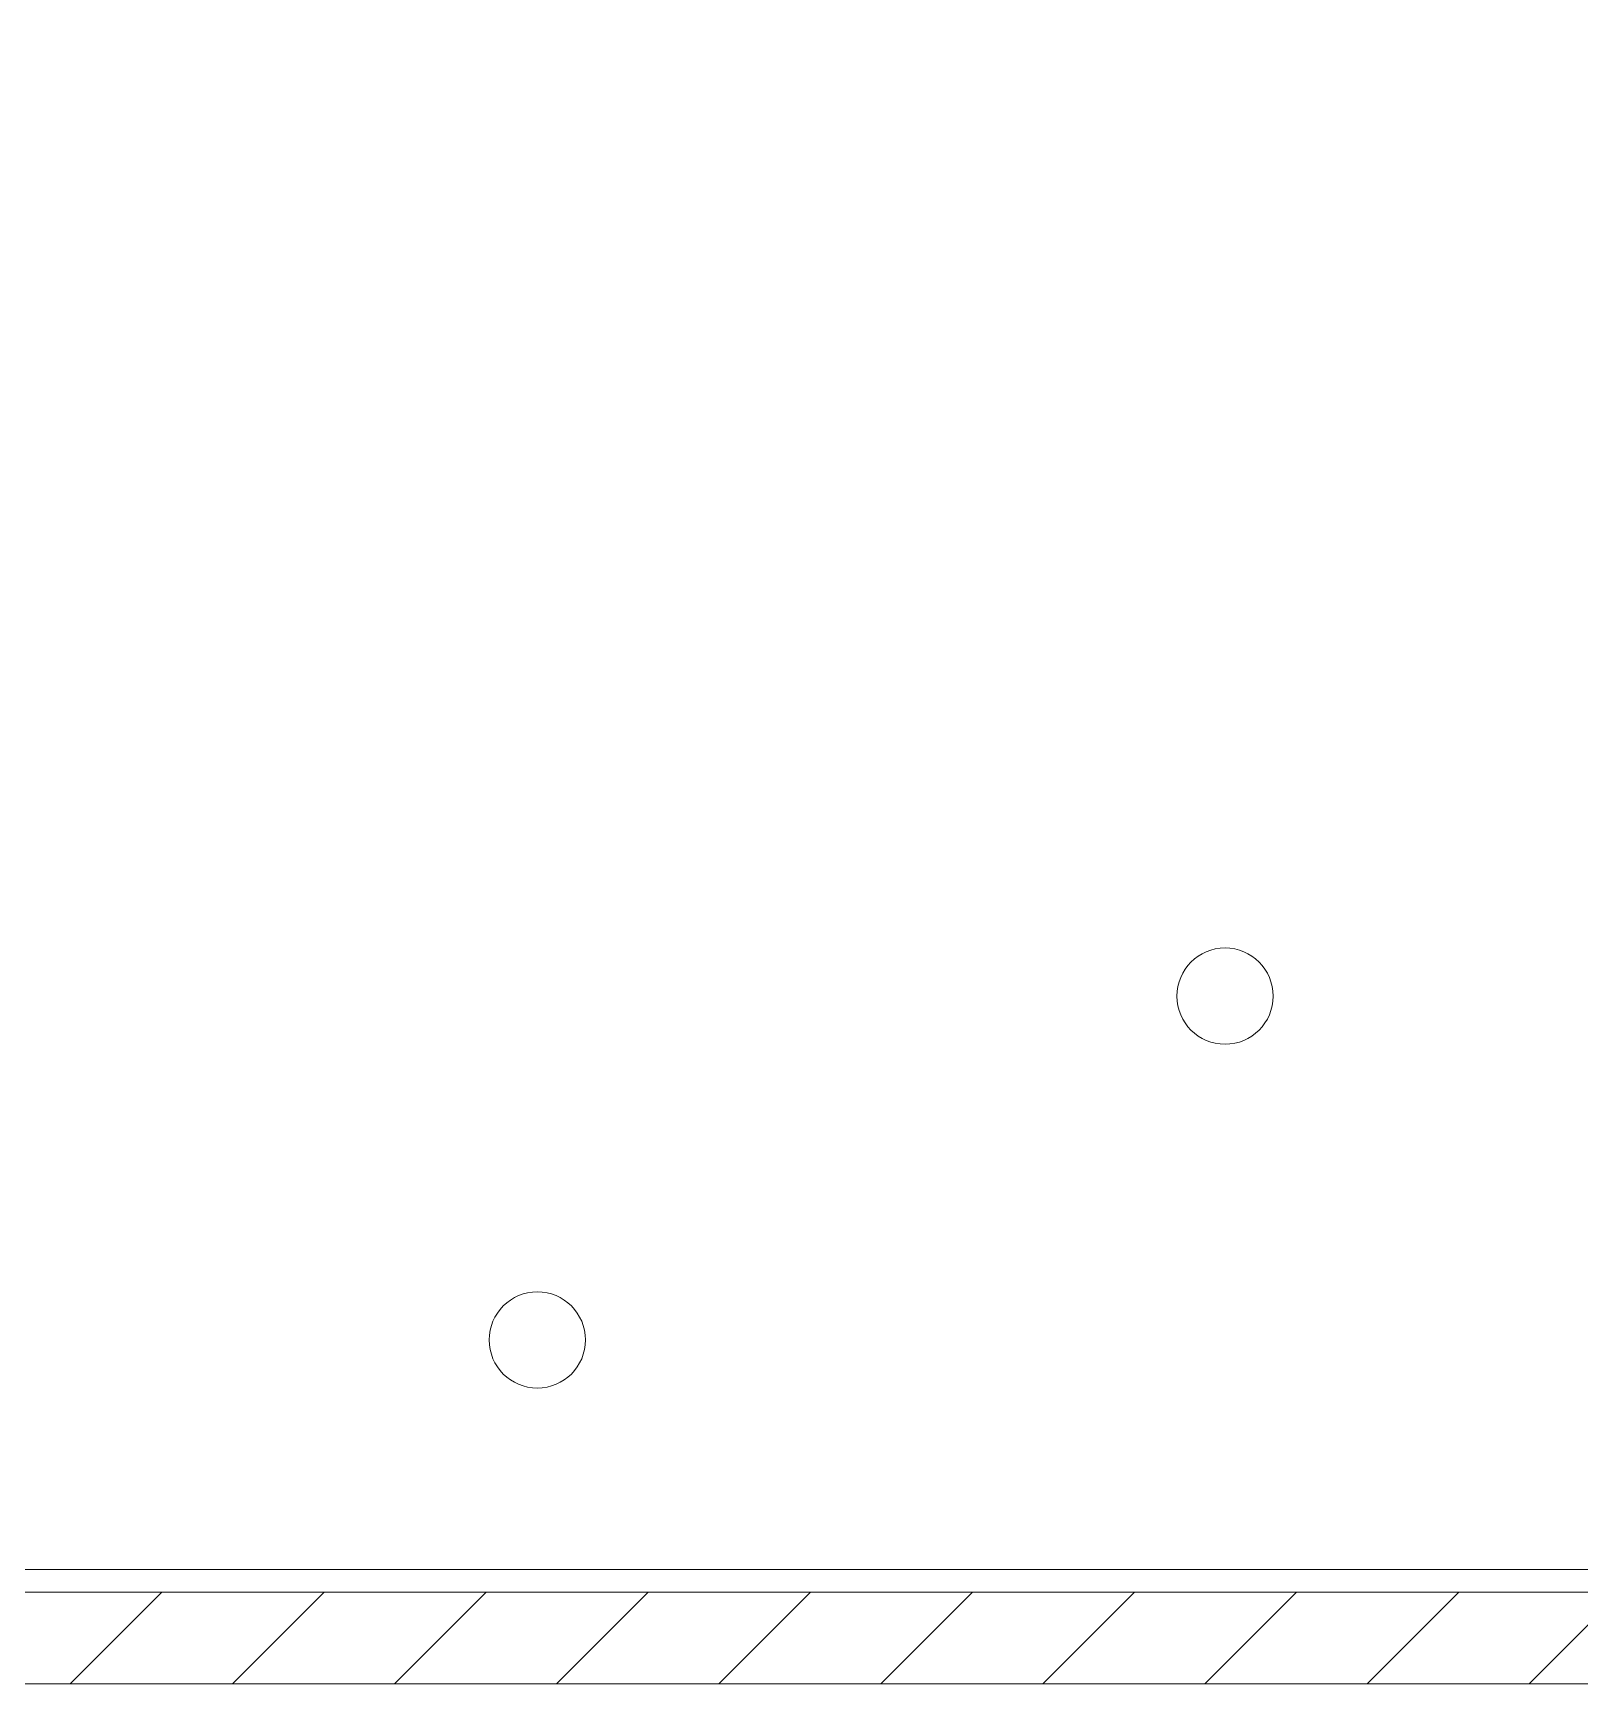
# Model space of a CAD drawing. Extents: x 14808 to 20058, y -13198 to -11680.
# Drawn here: x 18534.16 to 18567.9, y -13047.95 to -13011.95 of the extents above; entities that cross this region are included whole.
import ezdxf

# ---------------------------------------------------------------- set-up
doc = ezdxf.new("R2010")
doc.units = 0
doc.header["$LTSCALE"] = 7
doc.header["$MEASUREMENT"] = 0
doc.layers.get('0').update_dxf_attribs({"color": 2, "linetype": 'CONTINUOUS'})

msp = doc.modelspace()

# ---------------------------------------------------------------- hatches: boundary and pattern name
at = {"linetype": 'Continuous', "lineweight": 0}
h = msp.add_hatch(dxfattribs=at)
h.set_pattern_fill('ANSI31', color=2, scale=20, style=0)
edge = h.paths.add_edge_path(flags=0)
edge.add_line((18480.383, -13038.055), (18479.661, -12982.95))
edge.add_line((18479.661, -12982.95), (18477.661, -12982.95))
edge.add_line((18477.661, -12982.95), (18478.383, -13038.081))
edge.add_arc((18488.382, -13037.95), 10, 180.75, 270)
edge.add_line((18488.382, -13047.95), (18621.699, -13047.95))
edge.add_line((18621.699, -13047.95), (18621.699, -13045.95))
edge.add_line((18621.699, -13045.95), (18488.382, -13045.95))
edge.add_arc((18488.382, -13037.95), 8, 180.75, 270, ccw=False)

# ---------------------------------------------------------------- linework, layer by layer
at = {"color": 8, "linetype": 'Continuous', "lineweight": 15}
msp.add_line((18617.866, -13045.457), (18488.382, -13045.457), dxfattribs=at)
at = {"color": 7, "linetype": 'Continuous', "lineweight": 15}
for p, q in [((18621.699, -13045.95), (18488.382, -13045.95)), ((18621.699, -13047.95), (18488.382, -13047.95))]:
    msp.add_line(p, q, dxfattribs=at)
for centre in [(18560.161, -13032.95), (18545.161, -13040.45)]:
    msp.add_circle(centre, 1.05, dxfattribs=at)

doc.saveas('drawing.dxf')
